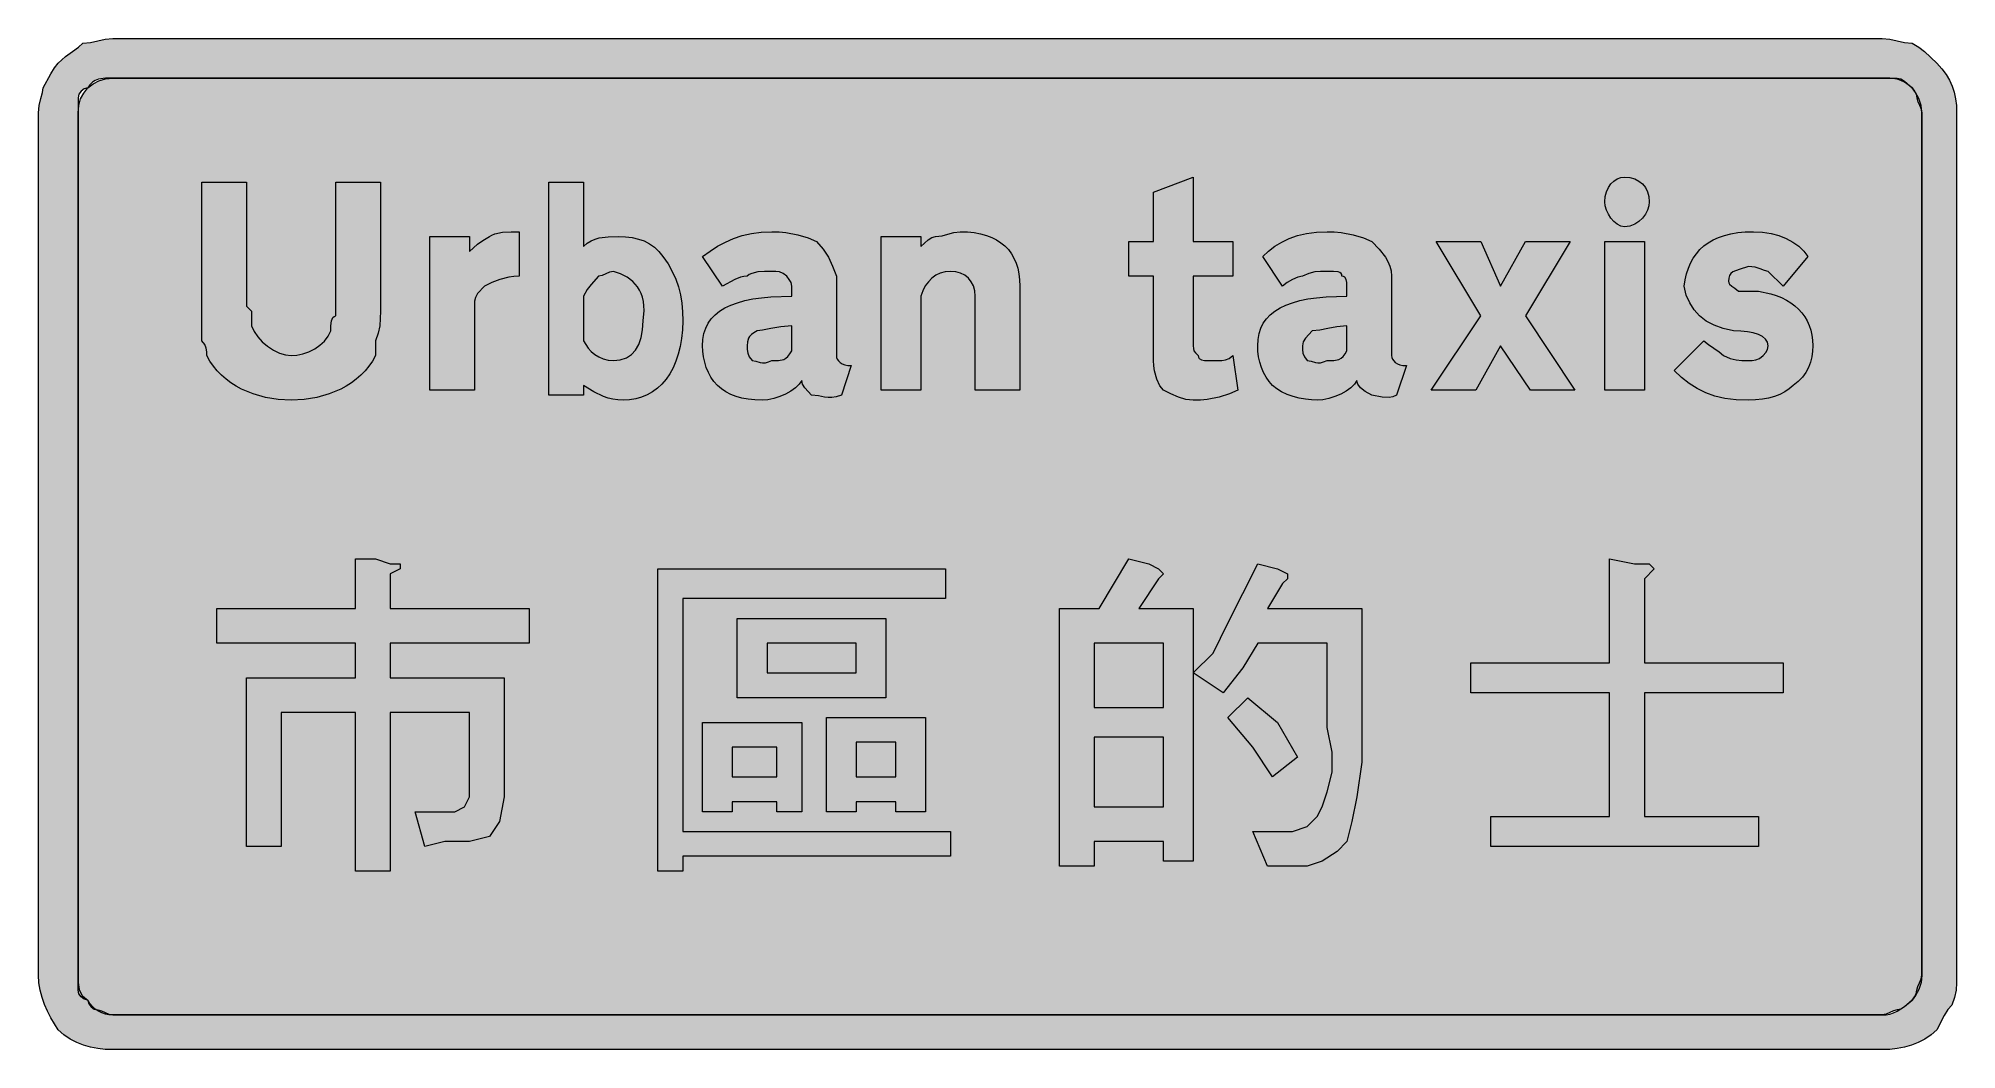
# Model space of a CAD drawing. Header units: metres. Extents: x 51 to 516, y 12 to 257.
import ezdxf

# ---------------------------------------------------------------- set-up
doc = ezdxf.new("R2010")
doc.units = ezdxf.units.M
doc.layers.add('FILL_BLACK_000000', color=7, linetype='Continuous', true_color=0x000000)
doc.layers.add('FILL_WHITE_FFFFFF', color=7, linetype='Continuous', true_color=0xffffff)

msp = doc.modelspace()

# ---------------------------------------------------------------- hatches: boundary and pattern name
at = {"layer": 'FILL_BLACK_000000', "true_color": 0x000000}
h = msp.add_hatch(color=7, dxfattribs=at)
h.dxf.hatch_style = 1
h.paths.add_polyline_path([(501.21, 256.44), (503.01, 256.03), (504.81, 255.84), (506.42, 254.92), (507.81, 253.89), (510.81, 251.04), (512.05, 249.69), (513.08, 248.32), (513.91, 246.93), (514.56, 245.49), (515.04, 244), (515.37, 242.43), (515.55, 240.79), (515.61, 239.04), (515.61, 30.24), (515.59, 28.44), (515.46, 26.64), (515.1, 24.84), (514.41, 23.04), (513.51, 21.93), (512.61, 20.49), (510.81, 17.04), (509.41, 15.8), (507.9, 14.77), (506.32, 13.94), (504.66, 13.29), (502.95, 12.81), (501.19, 12.48), (499.41, 12.3), (497.61, 12.24), (69.21, 12.24), (67.41, 12.3), (65.63, 12.48), (63.87, 12.81), (62.16, 13.29), (60.5, 13.94), (58.92, 14.77), (57.41, 15.8), (56.01, 17.04), (54.25, 19.95), (53.44, 21.53), (52.71, 23.19), (52.1, 24.9), (51.62, 26.66), (51.32, 28.44), (51.21, 30.24), (51.21, 239.04), (51.4, 240.82), (51.81, 242.49), (52.22, 243.93), (52.41, 245.04), (54.21, 248.49), (55.11, 249.93), (56.01, 251.04), (57.79, 252.63), (59.46, 253.89), (60.9, 254.92), (62.01, 255.84), (63.81, 256.03), (65.61, 256.44), (67.41, 256.85), (69.21, 257.04), (497.61, 257.04), (499.41, 256.85), (501.21, 256.44)])
h.paths.add_polyline_path([(67.43, 247.4), (65.76, 247.14), (65, 246.85), (64.32, 246.43), (63.71, 245.83), (63.21, 245.04), (62.33, 244.83), (61.56, 244.29), (61.02, 243.52), (60.81, 242.64), (60.81, 239.04), (60.81, 30.24), (60.85, 28.46), (61.11, 26.79), (61.4, 26.03), (61.82, 25.35), (62.42, 24.74), (63.21, 24.24), (63.42, 23.36), (63.96, 22.59), (64.73, 22.05), (65.61, 21.84), (66.51, 21.65), (67.41, 21.24), (68.31, 20.83), (69.21, 20.64), (497.61, 20.64), (498.51, 20.7), (499.41, 20.86), (500.31, 21.15), (501.21, 21.54), (503.01, 22.66), (504.81, 24.24), (505.41, 24.99), (505.82, 25.76), (506.01, 26.64), (506.2, 27.54), (506.61, 28.44), (507.02, 29.34), (507.21, 30.24), (507.21, 239.04), (507, 240.82), (506.46, 242.49), (505.69, 243.93), (504.81, 245.04), (503.91, 245.83), (503.01, 246.43), (502.11, 246.85), (501.21, 247.14), (499.41, 247.4), (497.61, 247.44), (69.21, 247.44), (67.43, 247.4)], flags=16)
h = msp.add_hatch(color=7, dxfattribs=at)
h.dxf.hatch_style = 1
h.paths.add_polyline_path([(340.41, 207.84), (340.41, 199.44), (330.81, 199.44), (330.81, 182.64), (330.83, 181.93), (330.96, 181.44), (331.32, 180.95), (332.01, 180.24), (332.06, 179.84), (332.22, 179.55), (332.76, 179.19), (333.53, 179.06), (334.41, 179.04), (336.81, 179.04), (337.71, 179.06), (338.61, 179.19), (339.51, 179.55), (340.41, 180.24), (341.61, 171.84), (339.58, 170.96), (337.11, 170.19), (334.18, 169.65), (332.55, 169.49), (330.81, 169.44), (329.01, 169.65), (327.21, 170.19), (325.41, 170.96), (323.61, 171.84), (322.73, 172.96), (321.96, 174.54), (321.42, 176.56), (321.26, 177.75), (321.21, 179.04), (321.21, 199.44), (315.21, 199.44), (315.21, 207.84), (321.21, 207.84), (321.21, 219.84), (330.81, 223.44), (330.81, 207.84), (340.41, 207.84)])
h = msp.add_hatch(color=7, dxfattribs=at)
h.dxf.hatch_style = 1
h.paths.add_polyline_path([(441.1, 216.49), (440.78, 215.49), (440.26, 214.49), (439.56, 213.54), (438.69, 212.71), (437.67, 212.04), (436.5, 211.6), (435.21, 211.44), (434.31, 211.6), (433.45, 212.04), (432.64, 212.71), (431.91, 213.54), (431.3, 214.49), (430.82, 215.49), (430.52, 216.49), (430.41, 217.44), (430.52, 218.73), (430.82, 219.9), (431.3, 220.92), (431.91, 221.79), (432.64, 222.49), (433.45, 223.01), (434.31, 223.33), (435.21, 223.44), (436.5, 223.33), (437.67, 223.01), (438.69, 222.49), (439.56, 221.79), (440.26, 220.92), (440.78, 219.9), (441.1, 218.73), (441.21, 217.44), (441.1, 216.49)])
h = msp.add_hatch(color=7, dxfattribs=at)
h.dxf.hatch_style = 1
h.paths.add_polyline_path([(134.01, 192.24), (134.01, 191.04), (133.99, 189.24), (133.86, 187.44), (133.5, 185.64), (132.81, 183.84), (132.81, 180.24), (132.08, 178.93), (131.24, 177.71), (130.31, 176.57), (129.28, 175.51), (128.18, 174.54), (126.99, 173.66), (125.73, 172.86), (124.41, 172.14), (121.61, 170.96), (118.63, 170.11), (115.55, 169.61), (112.41, 169.44), (109.27, 169.61), (106.18, 170.11), (103.21, 170.96), (100.41, 172.14), (99.09, 172.86), (97.83, 173.66), (96.64, 174.54), (95.53, 175.51), (94.51, 176.57), (93.58, 177.71), (92.74, 178.93), (92.01, 180.24), (91.99, 181.14), (91.86, 182.04), (91.5, 182.94), (90.81, 183.84), (90.81, 189.84), (90.81, 222.24), (101.61, 222.24), (101.61, 192.24), (102.81, 191.04), (102.81, 188.64), (102.81, 187.44), (103.42, 186.1), (104.31, 184.8), (105.43, 183.58), (106.71, 182.49), (108.11, 181.57), (109.56, 180.86), (111.01, 180.4), (112.41, 180.24), (113.81, 180.35), (115.26, 180.67), (116.71, 181.19), (118.11, 181.89), (119.39, 182.76), (120.51, 183.78), (121.4, 184.95), (122.01, 186.24), (122.01, 187.44), (122.16, 188.64), (122.52, 189.46), (122.81, 189.74), (123.21, 189.84), (123.21, 191.04), (123.21, 222.24), (134.01, 222.24), (134.01, 192.24)])
h = msp.add_hatch(color=7, dxfattribs=at)
h.dxf.hatch_style = 1
h.paths.add_polyline_path([(190.3, 169.66), (189.14, 169.95), (188.01, 170.34), (185.72, 171.46), (183.21, 173.04), (183.21, 170.64), (174.81, 170.64), (174.81, 222.24), (183.21, 222.24), (183.21, 206.64), (184.11, 207.43), (185.03, 208.03), (185.97, 208.45), (186.96, 208.74), (189.12, 209), (191.61, 209.04), (193.35, 208.98), (194.98, 208.8), (196.5, 208.47), (197.91, 207.99), (199.2, 207.34), (200.38, 206.51), (201.45, 205.48), (202.41, 204.24), (203.65, 202.44), (204.68, 200.62), (205.51, 198.78), (206.16, 196.89), (206.64, 194.95), (206.97, 192.93), (207.15, 190.84), (207.21, 188.64), (207.14, 186.45), (206.94, 184.37), (206.6, 182.41), (206.14, 180.58), (205.56, 178.87), (204.87, 177.29), (204.07, 175.85), (203.16, 174.54), (202.16, 173.37), (201.06, 172.35), (199.87, 171.48), (198.6, 170.75), (197.26, 170.18), (195.84, 169.77), (194.36, 169.52), (192.81, 169.44), (191.51, 169.5), (190.3, 169.66)])
h.paths.add_polyline_path([(193.56, 179.7), (194.8, 180.5), (195.81, 181.59), (196.6, 182.97), (197.16, 184.61), (197.5, 186.5), (197.61, 188.64), (197.84, 191.17), (197.8, 192.32), (197.67, 193.38), (197.44, 194.37), (197.12, 195.28), (196.73, 196.12), (196.26, 196.89), (195.11, 198.21), (193.73, 199.27), (192.15, 200.08), (190.41, 200.64), (189.51, 200.45), (188.61, 200.04), (187.71, 199.63), (186.81, 199.44), (185.01, 197.49), (184.11, 196.23), (183.21, 194.64), (183.21, 183.84), (183.72, 182.94), (184.33, 182.08), (185.07, 181.27), (185.91, 180.54), (186.87, 179.93), (187.93, 179.45), (189.12, 179.15), (190.41, 179.04), (192.1, 179.21), (193.56, 179.7)], flags=16)
h = msp.add_hatch(color=7, dxfattribs=at)
h.dxf.hatch_style = 1
h.paths.add_polyline_path([(146.01, 209.04), (155.61, 209.04), (155.61, 205.44), (157.56, 207.24), (158.82, 208.14), (160.41, 209.04), (160.97, 209.44), (161.7, 209.73), (163.56, 210.09), (165.64, 210.22), (167.61, 210.24), (167.61, 199.44), (166.31, 199.39), (165.12, 199.23), (162.96, 198.69), (161.03, 197.92), (159.21, 197.04), (157.56, 195.24), (157.02, 194.34), (156.81, 193.44), (156.81, 171.84), (146.01, 171.84), (146.01, 209.04)])
h = msp.add_hatch(color=7, dxfattribs=at)
h.dxf.hatch_style = 1
h.paths.add_polyline_path([(244.37, 170.3), (243.3, 170.13), (242.38, 170.11), (241.56, 170.19), (240.04, 170.47), (238.41, 170.64), (236.76, 172.44), (236.22, 173.34), (236.01, 174.24), (235.4, 173.34), (234.51, 172.48), (233.39, 171.67), (232.11, 170.94), (230.71, 170.33), (229.26, 169.85), (227.81, 169.55), (226.41, 169.44), (224.67, 169.5), (223.03, 169.66), (221.52, 169.95), (220.11, 170.34), (218.82, 170.85), (217.63, 171.46), (216.57, 172.2), (215.61, 173.04), (214.77, 173.99), (214.03, 175.05), (213.42, 176.18), (212.91, 177.39), (212.52, 178.65), (212.23, 179.96), (212.07, 181.29), (212.01, 182.64), (212.09, 184.16), (212.35, 185.57), (212.77, 186.87), (213.36, 188.06), (214.12, 189.15), (215.05, 190.13), (216.14, 191.01), (217.41, 191.79), (218.84, 192.47), (220.45, 193.06), (222.22, 193.55), (224.16, 193.95), (226.27, 194.25), (228.55, 194.47), (233.61, 194.64), (233.61, 197.04), (233.42, 197.92), (233.01, 198.69), (232.41, 199.44), (231.51, 200.13), (230.61, 200.49), (229.71, 200.62), (228.81, 200.64), (227.03, 200.62), (225.36, 200.49), (223.92, 200.13), (223.31, 199.84), (222.81, 199.44), (221.96, 199.39), (221.2, 199.23), (219.81, 198.69), (216.81, 197.04), (212.01, 204.24), (213.81, 205.53), (215.65, 206.7), (217.54, 207.72), (219.51, 208.59), (221.6, 209.29), (223.82, 209.81), (226.22, 210.13), (228.81, 210.24), (230.55, 210.19), (232.18, 210.03), (235.11, 209.49), (237.58, 208.72), (239.61, 207.84), (241.2, 206.02), (242.46, 204.09), (243.49, 201.93), (244.41, 199.44), (244.41, 180.24), (244.47, 179.79), (244.63, 179.36), (244.92, 178.95), (245.31, 178.59), (245.82, 178.28), (246.43, 178.05), (247.17, 177.89), (248.01, 177.84), (245.61, 170.64), (244.37, 170.3)])
h.paths.add_polyline_path([(222.96, 180.84), (223.32, 179.94), (224.01, 179.04), (224.93, 178.87), (225.96, 178.59), (226.55, 178.51), (227.22, 178.53), (227.96, 178.7), (228.81, 179.04), (230.4, 179.08), (231.66, 179.34), (232.2, 179.63), (232.69, 180.05), (233.16, 180.65), (233.61, 181.44), (233.61, 187.44), (230.95, 187.25), (228.51, 186.84), (226.52, 186.43), (225.21, 186.24), (224.42, 185.79), (223.82, 185.34), (223.4, 184.89), (223.11, 184.44), (222.85, 183.54), (222.81, 182.64), (222.83, 181.74), (222.96, 180.84)], flags=16)
h = msp.add_hatch(color=7, dxfattribs=at)
h.dxf.hatch_style = 1
h.paths.add_polyline_path([(278.01, 171.84), (278.01, 193.44), (278.01, 194.64), (277.9, 195.93), (277.58, 197.1), (277.06, 198.12), (276.36, 198.99), (275.49, 199.69), (274.47, 200.21), (273.3, 200.53), (272.01, 200.64), (270.72, 200.53), (269.53, 200.21), (268.47, 199.69), (267.51, 198.99), (266.67, 198.12), (265.93, 197.1), (265.32, 195.93), (264.81, 194.64), (264.81, 171.84), (255.21, 171.84), (255.21, 209.04), (264.81, 209.04), (264.81, 206.64), (266.61, 208.29), (267.51, 208.83), (268.41, 209.04), (270.02, 209.23), (271.41, 209.64), (272.8, 210.05), (274.41, 210.24), (276.15, 210.18), (277.78, 210.02), (279.3, 209.74), (280.71, 209.36), (282, 208.87), (283.18, 208.28), (284.25, 207.58), (285.21, 206.79), (286.05, 205.9), (286.78, 204.91), (287.4, 203.82), (287.91, 202.65), (288.3, 201.38), (288.58, 200.02), (288.75, 198.57), (288.81, 197.04), (288.81, 171.84), (278.01, 171.84)])
h = msp.add_hatch(color=7, dxfattribs=at)
h.dxf.hatch_style = 1
h.paths.add_polyline_path([(379.11, 170.3), (378.23, 170.13), (376.56, 170.19), (374.01, 170.64), (372.43, 171.54), (371.31, 172.44), (370.63, 173.34), (370.47, 173.79), (370.41, 174.24), (369.8, 173.34), (368.91, 172.48), (367.79, 171.67), (366.51, 170.94), (365.11, 170.33), (363.66, 169.85), (362.21, 169.55), (360.81, 169.44), (359.41, 169.5), (357.94, 169.66), (356.44, 169.95), (354.96, 170.34), (353.53, 170.85), (352.2, 171.46), (351.02, 172.2), (350.01, 173.04), (349.17, 173.99), (348.43, 175.05), (347.82, 176.18), (347.31, 177.39), (346.92, 178.65), (346.63, 179.96), (346.47, 181.29), (346.41, 182.64), (346.49, 184.16), (346.75, 185.57), (347.17, 186.87), (347.76, 188.06), (348.52, 189.15), (349.45, 190.13), (350.54, 191.01), (351.81, 191.79), (353.24, 192.47), (354.85, 193.06), (356.62, 193.55), (358.56, 193.95), (360.67, 194.25), (362.95, 194.47), (368.01, 194.64), (368.01, 197.04), (367.99, 197.92), (367.86, 198.69), (367.5, 199.23), (367.21, 199.39), (366.81, 199.44), (366.75, 199.84), (366.58, 200.13), (366.3, 200.35), (365.91, 200.49), (364.78, 200.62), (363.21, 200.64), (361.6, 200.62), (360.21, 200.49), (358.82, 200.13), (357.21, 199.44), (356.12, 199.23), (354.81, 198.69), (353.5, 197.92), (352.41, 197.04), (347.61, 204.24), (349.02, 205.53), (350.55, 206.7), (352.23, 207.72), (354.06, 208.59), (356.06, 209.29), (358.24, 209.81), (360.62, 210.13), (363.21, 210.24), (364.95, 210.19), (366.58, 210.03), (369.51, 209.49), (371.98, 208.72), (374.01, 207.84), (375.77, 206.02), (377.31, 204.09), (377.92, 203.05), (378.4, 201.93), (378.7, 200.74), (378.81, 199.44), (378.81, 180.24), (378.87, 179.79), (379.03, 179.36), (379.32, 178.95), (379.71, 178.59), (380.22, 178.28), (380.83, 178.05), (381.57, 177.89), (382.41, 177.84), (380.01, 170.64), (379.11, 170.3)])
h.paths.add_polyline_path([(357.36, 180.84), (357.72, 179.94), (358.41, 179.04), (359.33, 178.87), (360.36, 178.59), (360.95, 178.51), (361.62, 178.53), (362.36, 178.7), (363.21, 179.04), (364.8, 179.08), (366.06, 179.34), (366.6, 179.63), (367.09, 180.05), (367.56, 180.65), (368.01, 181.44), (368.01, 187.44), (365.52, 187.25), (363.36, 186.84), (361.43, 186.43), (359.61, 186.24), (357.96, 184.44), (357.42, 183.54), (357.21, 182.64), (357.23, 181.74), (357.36, 180.84)], flags=16)
h = msp.add_hatch(color=7, dxfattribs=at)
h.dxf.hatch_style = 1
h.paths.add_polyline_path([(480.75, 181.29), (480.57, 179.96), (480.24, 178.65), (479.76, 177.39), (479.11, 176.18), (478.28, 175.05), (477.25, 173.99), (476.01, 173.04), (475.05, 172.2), (473.98, 171.46), (472.8, 170.85), (471.51, 170.34), (470.1, 169.95), (468.58, 169.66), (466.95, 169.5), (465.21, 169.44), (462.22, 169.55), (459.53, 169.89), (457.09, 170.45), (454.86, 171.24), (452.8, 172.25), (450.87, 173.49), (449.02, 174.95), (447.21, 176.64), (454.41, 183.84), (455.5, 182.94), (456.81, 182.04), (458.12, 181.14), (459.21, 180.24), (460.82, 179.55), (462.21, 179.19), (463.6, 179.06), (465.21, 179.04), (466.11, 179.06), (467.01, 179.19), (467.91, 179.55), (468.81, 180.24), (469.41, 180.99), (469.82, 181.76), (470.01, 182.64), (469.85, 183.48), (469.37, 184.21), (468.62, 184.83), (467.61, 185.34), (466.38, 185.73), (464.95, 186.01), (463.35, 186.18), (461.61, 186.24), (459.08, 186.8), (456.87, 187.59), (454.97, 188.6), (453.36, 189.84), (452.04, 191.3), (450.98, 192.99), (450.17, 194.9), (449.61, 197.04), (449.88, 198.57), (450.23, 200.02), (450.68, 201.38), (451.22, 202.65), (451.86, 203.82), (452.61, 204.91), (453.45, 205.9), (454.41, 206.79), (455.48, 207.58), (456.66, 208.28), (457.97, 208.87), (459.4, 209.36), (460.95, 209.74), (462.64, 210.02), (464.45, 210.18), (466.41, 210.24), (468.6, 210.13), (470.67, 209.81), (472.59, 209.29), (474.36, 208.59), (475.96, 207.72), (477.38, 206.7), (478.6, 205.53), (479.61, 204.24), (473.61, 197.04), (470.01, 200.64), (469.09, 200.83), (468.06, 201.24), (466.8, 201.65), (465.21, 201.84), (462.94, 201.11), (461.46, 200.49), (460.98, 200.12), (460.65, 199.65), (460.47, 199.03), (460.41, 198.24), (460.46, 197.84), (460.62, 197.53), (461.16, 197.04), (461.93, 196.55), (462.81, 195.84), (467.61, 195.84), (470.59, 195.22), (471.95, 194.79), (473.22, 194.28), (474.39, 193.7), (475.48, 193.03), (476.47, 192.3), (477.36, 191.49), (478.15, 190.61), (478.85, 189.66), (479.44, 188.65), (479.93, 187.57), (480.31, 186.43), (480.59, 185.23), (480.75, 183.96), (480.81, 182.64), (480.75, 181.29)])
h = msp.add_hatch(color=7, dxfattribs=at)
h.dxf.hatch_style = 1
h.paths.add_polyline_path([(422.01, 207.84), (411.21, 189.84), (423.21, 171.84), (412.41, 171.84), (405.21, 182.64), (399.21, 171.84), (388.41, 171.84), (400.41, 189.84), (389.61, 207.84), (400.41, 207.84), (405.21, 197.04), (411.21, 207.84), (422.01, 207.84)])
h = msp.add_hatch(color=7, dxfattribs=at)
h.dxf.hatch_style = 1
h.paths.add_polyline_path([(430.41, 171.84), (430.41, 207.84), (440.01, 207.84), (440.01, 171.84), (430.41, 171.84)])
h = msp.add_hatch(color=7, dxfattribs=at)
h.dxf.hatch_style = 1
h.paths.add_polyline_path([(128.01, 119.04), (128.01, 131.04), (132.81, 131.04), (136.41, 129.84), (138.81, 129.84), (138.81, 128.64), (136.41, 127.44), (136.41, 119.04), (170.01, 119.04), (170.01, 110.64), (136.41, 110.64), (136.41, 102.24), (164.01, 102.24), (164.01, 73.44), (162.81, 67.44), (160.41, 63.84), (155.61, 62.64), (149.61, 62.64), (144.81, 61.44), (142.41, 69.84), (149.61, 69.84), (152.01, 69.84), (154.41, 71.04), (155.61, 73.44), (155.61, 75.84), (155.61, 93.84), (136.41, 93.84), (136.41, 55.44), (128.01, 55.44), (128.01, 93.84), (110.01, 93.84), (110.01, 61.44), (101.61, 61.44), (101.61, 102.24), (128.01, 102.24), (128.01, 110.64), (94.41, 110.64), (94.41, 119.04), (128.01, 119.04)])
h = msp.add_hatch(color=7, dxfattribs=at)
h.dxf.hatch_style = 1
h.paths.add_polyline_path([(323.61, 127.44), (322.41, 126.24), (317.61, 119.04), (330.81, 119.04), (330.81, 57.84), (323.61, 57.84), (323.61, 62.64), (306.81, 62.64), (306.81, 56.64), (298.41, 56.64), (298.41, 119.04), (308.01, 119.04), (315.21, 131.04), (320.01, 129.84), (322.41, 128.64), (323.61, 127.44)])
h.paths.add_polyline_path([(306.81, 110.64), (306.81, 95.04), (323.61, 95.04), (323.61, 110.64), (306.81, 110.64)], flags=16)
h.paths.add_polyline_path([(323.61, 87.84), (306.81, 87.84), (306.81, 71.04), (323.61, 71.04), (323.61, 87.84)], flags=16)
h = msp.add_hatch(color=7, dxfattribs=at)
h.dxf.hatch_style = 1
h.paths.add_polyline_path([(441.21, 129.84), (442.41, 128.64), (440.01, 126.24), (440.01, 105.84), (473.61, 105.84), (473.61, 98.64), (440.01, 98.64), (440.01, 68.64), (467.61, 68.64), (467.61, 61.44), (402.81, 61.44), (402.81, 68.64), (431.61, 68.64), (431.61, 98.64), (398.01, 98.64), (398.01, 105.84), (431.61, 105.84), (431.61, 131.04), (437.61, 129.84), (441.21, 129.84)])
h = msp.add_hatch(color=7, dxfattribs=at)
h.dxf.hatch_style = 1
h.paths.add_polyline_path([(270.81, 128.64), (270.81, 121.44), (207.21, 121.44), (207.21, 65.04), (272.01, 65.04), (272.01, 59.04), (207.21, 59.04), (207.21, 55.44), (201.21, 55.44), (201.21, 128.64), (270.81, 128.64)])
h = msp.add_hatch(color=7, dxfattribs=at)
h.dxf.hatch_style = 1
h.paths.add_polyline_path([(353.61, 127.44), (353.61, 126.24), (352.41, 125.04), (348.81, 119.04), (371.61, 119.04), (371.61, 90.24), (371.61, 81.84), (370.41, 73.44), (369.21, 67.44), (368.01, 62.64), (365.61, 60.24), (362.01, 57.84), (358.41, 56.64), (353.61, 56.64), (348.81, 56.64), (345.21, 65.04), (352.41, 65.04), (354.81, 65.04), (358.41, 66.24), (360.81, 68.64), (362.01, 71.04), (363.21, 74.64), (364.41, 79.44), (364.41, 84.24), (363.21, 90.24), (363.21, 110.64), (346.41, 110.64), (342.81, 104.64), (338.01, 98.64), (330.81, 103.44), (335.61, 108.24), (339.21, 115.44), (342.81, 122.64), (346.41, 129.84), (351.21, 128.64), (353.61, 127.44)])
h = msp.add_hatch(color=7, dxfattribs=at)
h.dxf.hatch_style = 1
h.paths.add_polyline_path([(256.41, 97.44), (220.41, 97.44), (220.41, 116.64), (256.41, 116.64), (256.41, 97.44)])
h.paths.add_polyline_path([(249.21, 110.64), (227.61, 110.64), (227.61, 103.44), (249.21, 103.44), (249.21, 110.64)], flags=16)
h = msp.add_hatch(color=7, dxfattribs=at)
h.dxf.hatch_style = 1
h.paths.add_polyline_path([(351.21, 91.44), (356.01, 83.04), (350.01, 78.24), (345.21, 85.44), (339.21, 92.64), (344.01, 97.44), (351.21, 91.44)])
h = msp.add_hatch(color=7, dxfattribs=at)
h.dxf.hatch_style = 1
h.paths.add_polyline_path([(236.01, 69.84), (230.01, 69.84), (230.01, 72.24), (219.21, 72.24), (219.21, 69.84), (212.01, 69.84), (212.01, 91.44), (236.01, 91.44), (236.01, 69.84)])
h.paths.add_polyline_path([(230.01, 85.44), (219.21, 85.44), (219.21, 78.24), (230.01, 78.24), (230.01, 85.44)], flags=16)
h = msp.add_hatch(color=7, dxfattribs=at)
h.dxf.hatch_style = 1
h.paths.add_polyline_path([(266.01, 69.84), (258.81, 69.84), (258.81, 72.24), (249.21, 72.24), (249.21, 69.84), (242.01, 69.84), (242.01, 92.64), (266.01, 92.64), (266.01, 69.84)])
h.paths.add_polyline_path([(258.81, 86.64), (249.21, 86.64), (249.21, 78.24), (258.81, 78.24), (258.81, 86.64)], flags=16)
at = {"layer": 'FILL_WHITE_FFFFFF', "true_color": 0xffffff}
h = msp.add_hatch(color=7, dxfattribs=at)
h.dxf.hatch_style = 1
h.paths.add_polyline_path([(497.61, 247.44), (501.21, 247.44), (502.11, 247.23), (503.01, 246.69), (504.81, 245.04), (505.41, 244.29), (505.82, 243.52), (506.01, 242.64), (506.2, 241.74), (506.61, 240.84), (507.02, 239.94), (507.21, 239.04), (507.21, 30.24), (507, 28.46), (506.46, 26.79), (505.69, 25.35), (504.81, 24.24), (503.01, 22.59), (502.11, 22.05), (501.21, 21.84), (500.31, 21.65), (499.41, 21.24), (498.51, 20.83), (497.61, 20.64), (69.21, 20.64), (68.31, 20.7), (67.43, 20.86), (66.57, 21.15), (65.76, 21.54), (65, 22.05), (64.32, 22.66), (63.71, 23.4), (63.21, 24.24), (62.33, 24.45), (61.56, 24.99), (61.02, 25.76), (60.81, 26.64), (60.81, 30.24), (60.81, 239.04), (60.97, 240.78), (61.45, 242.38), (62.2, 243.81), (63.21, 245.04), (64.44, 246.05), (65.87, 246.8), (67.47, 247.28), (69.21, 247.44), (497.61, 247.44)])

# ---------------------------------------------------------------- linework, layer by layer
at = {"layer": 'FILL_BLACK_000000', "lineweight": 0, "true_color": 0x000000}
for points in [[(501.21, 256.44), (503.01, 256.03), (504.81, 255.84), (506.42, 254.92), (507.81, 253.89), (510.81, 251.04), (512.05, 249.69), (513.08, 248.32), (513.91, 246.93), (514.56, 245.49), (515.04, 244), (515.37, 242.43), (515.55, 240.79), (515.61, 239.04), (515.61, 30.24), (515.59, 28.44), (515.46, 26.64), (515.1, 24.84), (514.41, 23.04), (513.51, 21.93), (512.61, 20.49), (510.81, 17.04), (509.41, 15.8), (507.9, 14.77), (506.32, 13.94), (504.66, 13.29), (502.95, 12.81), (501.19, 12.48), (499.41, 12.3), (497.61, 12.24), (69.21, 12.24), (67.41, 12.3), (65.63, 12.48), (63.87, 12.81), (62.16, 13.29), (60.5, 13.94), (58.92, 14.77), (57.41, 15.8), (56.01, 17.04), (54.25, 19.95), (53.44, 21.53), (52.71, 23.19), (52.1, 24.9), (51.62, 26.66), (51.32, 28.44), (51.21, 30.24), (51.21, 239.04), (51.4, 240.82), (51.81, 242.49), (52.22, 243.93), (52.41, 245.04), (54.21, 248.49), (55.11, 249.93), (56.01, 251.04), (57.79, 252.63), (59.46, 253.89), (60.9, 254.92), (62.01, 255.84), (63.81, 256.03), (65.61, 256.44), (67.41, 256.85), (69.21, 257.04), (497.61, 257.04), (499.41, 256.85)], [(67.43, 247.4), (65.76, 247.14), (65, 246.85), (64.32, 246.43), (63.71, 245.83), (63.21, 245.04), (62.33, 244.83), (61.56, 244.29), (61.02, 243.52), (60.81, 242.64), (60.81, 239.04), (60.81, 30.24), (60.85, 28.46), (61.11, 26.79), (61.4, 26.03), (61.82, 25.35), (62.42, 24.74), (63.21, 24.24), (63.42, 23.36), (63.96, 22.59), (64.73, 22.05), (65.61, 21.84), (66.51, 21.65), (67.41, 21.24), (68.31, 20.83), (69.21, 20.64), (497.61, 20.64), (498.51, 20.7), (499.41, 20.86), (500.31, 21.15), (501.21, 21.54), (503.01, 22.66), (504.81, 24.24), (505.41, 24.99), (505.82, 25.76), (506.01, 26.64), (506.2, 27.54), (506.61, 28.44), (507.02, 29.34), (507.21, 30.24), (507.21, 239.04), (507, 240.82), (506.46, 242.49), (505.69, 243.93), (504.81, 245.04), (503.91, 245.83), (503.01, 246.43), (502.11, 246.85), (501.21, 247.14), (499.41, 247.4), (497.61, 247.44), (69.21, 247.44)], [(340.41, 207.84), (340.41, 199.44), (330.81, 199.44), (330.81, 182.64), (330.83, 181.93), (330.96, 181.44), (331.32, 180.95), (332.01, 180.24), (332.06, 179.84), (332.22, 179.55), (332.76, 179.19), (333.53, 179.06), (334.41, 179.04), (336.81, 179.04), (337.71, 179.06), (338.61, 179.19), (339.51, 179.55), (340.41, 180.24), (341.61, 171.84), (339.58, 170.96), (337.11, 170.19), (334.18, 169.65), (332.55, 169.49), (330.81, 169.44), (329.01, 169.65), (327.21, 170.19), (325.41, 170.96), (323.61, 171.84), (322.73, 172.96), (321.96, 174.54), (321.42, 176.56), (321.26, 177.75), (321.21, 179.04), (321.21, 199.44), (315.21, 199.44), (315.21, 207.84), (321.21, 207.84), (321.21, 219.84), (330.81, 223.44), (330.81, 207.84)], [(441.1, 216.49), (440.78, 215.49), (440.26, 214.49), (439.56, 213.54), (438.69, 212.71), (437.67, 212.04), (436.5, 211.6), (435.21, 211.44), (434.31, 211.6), (433.45, 212.04), (432.64, 212.71), (431.91, 213.54), (431.3, 214.49), (430.82, 215.49), (430.52, 216.49), (430.41, 217.44), (430.52, 218.73), (430.82, 219.9), (431.3, 220.92), (431.91, 221.79), (432.64, 222.49), (433.45, 223.01), (434.31, 223.33), (435.21, 223.44), (436.5, 223.33), (437.67, 223.01), (438.69, 222.49), (439.56, 221.79), (440.26, 220.92), (440.78, 219.9), (441.1, 218.73), (441.21, 217.44)], [(134.01, 192.24), (134.01, 191.04), (133.99, 189.24), (133.86, 187.44), (133.5, 185.64), (132.81, 183.84), (132.81, 180.24), (132.08, 178.93), (131.24, 177.71), (130.31, 176.57), (129.28, 175.51), (128.18, 174.54), (126.99, 173.66), (125.73, 172.86), (124.41, 172.14), (121.61, 170.96), (118.63, 170.11), (115.55, 169.61), (112.41, 169.44), (109.27, 169.61), (106.18, 170.11), (103.21, 170.96), (100.41, 172.14), (99.09, 172.86), (97.83, 173.66), (96.64, 174.54), (95.53, 175.51), (94.51, 176.57), (93.58, 177.71), (92.74, 178.93), (92.01, 180.24), (91.99, 181.14), (91.86, 182.04), (91.5, 182.94), (90.81, 183.84), (90.81, 189.84), (90.81, 222.24), (101.61, 222.24), (101.61, 192.24), (102.81, 191.04), (102.81, 188.64), (102.81, 187.44), (103.42, 186.1), (104.31, 184.8), (105.43, 183.58), (106.71, 182.49), (108.11, 181.57), (109.56, 180.86), (111.01, 180.4), (112.41, 180.24), (113.81, 180.35), (115.26, 180.67), (116.71, 181.19), (118.11, 181.89), (119.39, 182.76), (120.51, 183.78), (121.4, 184.95), (122.01, 186.24), (122.01, 187.44), (122.16, 188.64), (122.52, 189.46), (122.81, 189.74), (123.21, 189.84), (123.21, 191.04), (123.21, 222.24), (134.01, 222.24)], [(190.3, 169.66), (189.14, 169.95), (188.01, 170.34), (185.72, 171.46), (183.21, 173.04), (183.21, 170.64), (174.81, 170.64), (174.81, 222.24), (183.21, 222.24), (183.21, 206.64), (184.11, 207.43), (185.03, 208.03), (185.97, 208.45), (186.96, 208.74), (189.12, 209), (191.61, 209.04), (193.35, 208.98), (194.98, 208.8), (196.5, 208.47), (197.91, 207.99), (199.2, 207.34), (200.38, 206.51), (201.45, 205.48), (202.41, 204.24), (203.65, 202.44), (204.68, 200.62), (205.51, 198.78), (206.16, 196.89), (206.64, 194.95), (206.97, 192.93), (207.15, 190.84), (207.21, 188.64), (207.14, 186.45), (206.94, 184.37), (206.6, 182.41), (206.14, 180.58), (205.56, 178.87), (204.87, 177.29), (204.07, 175.85), (203.16, 174.54), (202.16, 173.37), (201.06, 172.35), (199.87, 171.48), (198.6, 170.75), (197.26, 170.18), (195.84, 169.77), (194.36, 169.52), (192.81, 169.44), (191.51, 169.5)], [(146.01, 209.04), (155.61, 209.04), (155.61, 205.44), (157.56, 207.24), (158.82, 208.14), (160.41, 209.04), (160.97, 209.44), (161.7, 209.73), (163.56, 210.09), (165.64, 210.22), (167.61, 210.24), (167.61, 199.44), (166.31, 199.39), (165.12, 199.23), (162.96, 198.69), (161.03, 197.92), (159.21, 197.04), (157.56, 195.24), (157.02, 194.34), (156.81, 193.44), (156.81, 171.84), (146.01, 171.84)], [(244.37, 170.3), (243.3, 170.13), (242.38, 170.11), (241.56, 170.19), (240.04, 170.47), (238.41, 170.64), (236.76, 172.44), (236.22, 173.34), (236.01, 174.24), (235.4, 173.34), (234.51, 172.48), (233.39, 171.67), (232.11, 170.94), (230.71, 170.33), (229.26, 169.85), (227.81, 169.55), (226.41, 169.44), (224.67, 169.5), (223.03, 169.66), (221.52, 169.95), (220.11, 170.34), (218.82, 170.85), (217.63, 171.46), (216.57, 172.2), (215.61, 173.04), (214.77, 173.99), (214.03, 175.05), (213.42, 176.18), (212.91, 177.39), (212.52, 178.65), (212.23, 179.96), (212.07, 181.29), (212.01, 182.64), (212.09, 184.16), (212.35, 185.57), (212.77, 186.87), (213.36, 188.06), (214.12, 189.15), (215.05, 190.13), (216.14, 191.01), (217.41, 191.79), (218.84, 192.47), (220.45, 193.06), (222.22, 193.55), (224.16, 193.95), (226.27, 194.25), (228.55, 194.47), (233.61, 194.64), (233.61, 197.04), (233.42, 197.92), (233.01, 198.69), (232.41, 199.44), (231.51, 200.13), (230.61, 200.49), (229.71, 200.62), (228.81, 200.64), (227.03, 200.62), (225.36, 200.49), (223.92, 200.13), (223.31, 199.84), (222.81, 199.44), (221.96, 199.39), (221.2, 199.23), (219.81, 198.69), (216.81, 197.04), (212.01, 204.24), (213.81, 205.53), (215.65, 206.7), (217.54, 207.72), (219.51, 208.59), (221.6, 209.29), (223.82, 209.81), (226.22, 210.13), (228.81, 210.24), (230.55, 210.19), (232.18, 210.03), (235.11, 209.49), (237.58, 208.72), (239.61, 207.84), (241.2, 206.02), (242.46, 204.09), (243.49, 201.93), (244.41, 199.44), (244.41, 180.24), (244.47, 179.79), (244.63, 179.36), (244.92, 178.95), (245.31, 178.59), (245.82, 178.28), (246.43, 178.05), (247.17, 177.89), (248.01, 177.84), (245.61, 170.64)], [(278.01, 171.84), (278.01, 193.44), (278.01, 194.64), (277.9, 195.93), (277.58, 197.1), (277.06, 198.12), (276.36, 198.99), (275.49, 199.69), (274.47, 200.21), (273.3, 200.53), (272.01, 200.64), (270.72, 200.53), (269.53, 200.21), (268.47, 199.69), (267.51, 198.99), (266.67, 198.12), (265.93, 197.1), (265.32, 195.93), (264.81, 194.64), (264.81, 171.84), (255.21, 171.84), (255.21, 209.04), (264.81, 209.04), (264.81, 206.64), (266.61, 208.29), (267.51, 208.83), (268.41, 209.04), (270.02, 209.23), (271.41, 209.64), (272.8, 210.05), (274.41, 210.24), (276.15, 210.18), (277.78, 210.02), (279.3, 209.74), (280.71, 209.36), (282, 208.87), (283.18, 208.28), (284.25, 207.58), (285.21, 206.79), (286.05, 205.9), (286.78, 204.91), (287.4, 203.82), (287.91, 202.65), (288.3, 201.38), (288.58, 200.02), (288.75, 198.57), (288.81, 197.04), (288.81, 171.84)], [(379.11, 170.3), (378.23, 170.13), (376.56, 170.19), (374.01, 170.64), (372.43, 171.54), (371.31, 172.44), (370.63, 173.34), (370.47, 173.79), (370.41, 174.24), (369.8, 173.34), (368.91, 172.48), (367.79, 171.67), (366.51, 170.94), (365.11, 170.33), (363.66, 169.85), (362.21, 169.55), (360.81, 169.44), (359.41, 169.5), (357.94, 169.66), (356.44, 169.95), (354.96, 170.34), (353.53, 170.85), (352.2, 171.46), (351.02, 172.2), (350.01, 173.04), (349.17, 173.99), (348.43, 175.05), (347.82, 176.18), (347.31, 177.39), (346.92, 178.65), (346.63, 179.96), (346.47, 181.29), (346.41, 182.64), (346.49, 184.16), (346.75, 185.57), (347.17, 186.87), (347.76, 188.06), (348.52, 189.15), (349.45, 190.13), (350.54, 191.01), (351.81, 191.79), (353.24, 192.47), (354.85, 193.06), (356.62, 193.55), (358.56, 193.95), (360.67, 194.25), (362.95, 194.47), (368.01, 194.64), (368.01, 197.04), (367.99, 197.92), (367.86, 198.69), (367.5, 199.23), (367.21, 199.39), (366.81, 199.44), (366.75, 199.84), (366.58, 200.13), (366.3, 200.35), (365.91, 200.49), (364.78, 200.62), (363.21, 200.64), (361.6, 200.62), (360.21, 200.49), (358.82, 200.13), (357.21, 199.44), (356.12, 199.23), (354.81, 198.69), (353.5, 197.92), (352.41, 197.04), (347.61, 204.24), (349.02, 205.53), (350.55, 206.7), (352.23, 207.72), (354.06, 208.59), (356.06, 209.29), (358.24, 209.81), (360.62, 210.13), (363.21, 210.24), (364.95, 210.19), (366.58, 210.03), (369.51, 209.49), (371.98, 208.72), (374.01, 207.84), (375.77, 206.02), (377.31, 204.09), (377.92, 203.05), (378.4, 201.93), (378.7, 200.74), (378.81, 199.44), (378.81, 180.24), (378.87, 179.79), (379.03, 179.36), (379.32, 178.95), (379.71, 178.59), (380.22, 178.28), (380.83, 178.05), (381.57, 177.89), (382.41, 177.84), (380.01, 170.64)], [(480.75, 181.29), (480.57, 179.96), (480.24, 178.65), (479.76, 177.39), (479.11, 176.18), (478.28, 175.05), (477.25, 173.99), (476.01, 173.04), (475.05, 172.2), (473.98, 171.46), (472.8, 170.85), (471.51, 170.34), (470.1, 169.95), (468.58, 169.66), (466.95, 169.5), (465.21, 169.44), (462.22, 169.55), (459.53, 169.89), (457.09, 170.45), (454.86, 171.24), (452.8, 172.25), (450.87, 173.49), (449.02, 174.95), (447.21, 176.64), (454.41, 183.84), (455.5, 182.94), (456.81, 182.04), (458.12, 181.14), (459.21, 180.24), (460.82, 179.55), (462.21, 179.19), (463.6, 179.06), (465.21, 179.04), (466.11, 179.06), (467.01, 179.19), (467.91, 179.55), (468.81, 180.24), (469.41, 180.99), (469.82, 181.76), (470.01, 182.64), (469.85, 183.48), (469.37, 184.21), (468.62, 184.83), (467.61, 185.34), (466.38, 185.73), (464.95, 186.01), (463.35, 186.18), (461.61, 186.24), (459.08, 186.8), (456.87, 187.59), (454.97, 188.6), (453.36, 189.84), (452.04, 191.3), (450.98, 192.99), (450.17, 194.9), (449.61, 197.04), (449.88, 198.57), (450.23, 200.02), (450.68, 201.38), (451.22, 202.65), (451.86, 203.82), (452.61, 204.91), (453.45, 205.9), (454.41, 206.79), (455.48, 207.58), (456.66, 208.28), (457.97, 208.87), (459.4, 209.36), (460.95, 209.74), (462.64, 210.02), (464.45, 210.18), (466.41, 210.24), (468.6, 210.13), (470.67, 209.81), (472.59, 209.29), (474.36, 208.59), (475.96, 207.72), (477.38, 206.7), (478.6, 205.53), (479.61, 204.24), (473.61, 197.04), (470.01, 200.64), (469.09, 200.83), (468.06, 201.24), (466.8, 201.65), (465.21, 201.84), (462.94, 201.11), (461.46, 200.49), (460.98, 200.12), (460.65, 199.65), (460.47, 199.03), (460.41, 198.24), (460.46, 197.84), (460.62, 197.53), (461.16, 197.04), (461.93, 196.55), (462.81, 195.84), (467.61, 195.84), (470.59, 195.22), (471.95, 194.79), (473.22, 194.28), (474.39, 193.7), (475.48, 193.03), (476.47, 192.3), (477.36, 191.49), (478.15, 190.61), (478.85, 189.66), (479.44, 188.65), (479.93, 187.57), (480.31, 186.43), (480.59, 185.23), (480.75, 183.96), (480.81, 182.64)], [(422.01, 207.84), (411.21, 189.84), (423.21, 171.84), (412.41, 171.84), (405.21, 182.64), (399.21, 171.84), (388.41, 171.84), (400.41, 189.84), (389.61, 207.84), (400.41, 207.84), (405.21, 197.04), (411.21, 207.84)], [(430.41, 171.84), (430.41, 207.84), (440.01, 207.84), (440.01, 171.84)], [(193.56, 179.7), (194.8, 180.5), (195.81, 181.59), (196.6, 182.97), (197.16, 184.61), (197.5, 186.5), (197.61, 188.64), (197.84, 191.17), (197.8, 192.32), (197.67, 193.38), (197.44, 194.37), (197.12, 195.28), (196.73, 196.12), (196.26, 196.89), (195.11, 198.21), (193.73, 199.27), (192.15, 200.08), (190.41, 200.64), (189.51, 200.45), (188.61, 200.04), (187.71, 199.63), (186.81, 199.44), (185.01, 197.49), (184.11, 196.23), (183.21, 194.64), (183.21, 183.84), (183.72, 182.94), (184.33, 182.08), (185.07, 181.27), (185.91, 180.54), (186.87, 179.93), (187.93, 179.45), (189.12, 179.15), (190.41, 179.04), (192.1, 179.21)], [(222.96, 180.84), (223.32, 179.94), (224.01, 179.04), (224.93, 178.87), (225.96, 178.59), (226.55, 178.51), (227.22, 178.53), (227.96, 178.7), (228.81, 179.04), (230.4, 179.08), (231.66, 179.34), (232.2, 179.63), (232.69, 180.05), (233.16, 180.65), (233.61, 181.44), (233.61, 187.44), (230.95, 187.25), (228.51, 186.84), (226.52, 186.43), (225.21, 186.24), (224.42, 185.79), (223.82, 185.34), (223.4, 184.89), (223.11, 184.44), (222.85, 183.54), (222.81, 182.64), (222.83, 181.74)], [(357.36, 180.84), (357.72, 179.94), (358.41, 179.04), (359.33, 178.87), (360.36, 178.59), (360.95, 178.51), (361.62, 178.53), (362.36, 178.7), (363.21, 179.04), (364.8, 179.08), (366.06, 179.34), (366.6, 179.63), (367.09, 180.05), (367.56, 180.65), (368.01, 181.44), (368.01, 187.44), (365.52, 187.25), (363.36, 186.84), (361.43, 186.43), (359.61, 186.24), (357.96, 184.44), (357.42, 183.54), (357.21, 182.64), (357.23, 181.74)], [(128.01, 119.04), (128.01, 131.04), (132.81, 131.04), (136.41, 129.84), (138.81, 129.84), (138.81, 128.64), (136.41, 127.44), (136.41, 119.04), (170.01, 119.04), (170.01, 110.64), (136.41, 110.64), (136.41, 102.24), (164.01, 102.24), (164.01, 73.44), (162.81, 67.44), (160.41, 63.84), (155.61, 62.64), (149.61, 62.64), (144.81, 61.44), (142.41, 69.84), (149.61, 69.84), (152.01, 69.84), (154.41, 71.04), (155.61, 73.44), (155.61, 75.84), (155.61, 93.84), (136.41, 93.84), (136.41, 55.44), (128.01, 55.44), (128.01, 93.84), (110.01, 93.84), (110.01, 61.44), (101.61, 61.44), (101.61, 102.24), (128.01, 102.24), (128.01, 110.64), (94.41, 110.64), (94.41, 119.04)], [(323.61, 127.44), (322.41, 126.24), (317.61, 119.04), (330.81, 119.04), (330.81, 57.84), (323.61, 57.84), (323.61, 62.64), (306.81, 62.64), (306.81, 56.64), (298.41, 56.64), (298.41, 119.04), (308.01, 119.04), (315.21, 131.04), (320.01, 129.84), (322.41, 128.64)], [(441.21, 129.84), (442.41, 128.64), (440.01, 126.24), (440.01, 105.84), (473.61, 105.84), (473.61, 98.64), (440.01, 98.64), (440.01, 68.64), (467.61, 68.64), (467.61, 61.44), (402.81, 61.44), (402.81, 68.64), (431.61, 68.64), (431.61, 98.64), (398.01, 98.64), (398.01, 105.84), (431.61, 105.84), (431.61, 131.04), (437.61, 129.84)], [(270.81, 128.64), (270.81, 121.44), (207.21, 121.44), (207.21, 65.04), (272.01, 65.04), (272.01, 59.04), (207.21, 59.04), (207.21, 55.44), (201.21, 55.44), (201.21, 128.64)], [(353.61, 127.44), (353.61, 126.24), (352.41, 125.04), (348.81, 119.04), (371.61, 119.04), (371.61, 90.24), (371.61, 81.84), (370.41, 73.44), (369.21, 67.44), (368.01, 62.64), (365.61, 60.24), (362.01, 57.84), (358.41, 56.64), (353.61, 56.64), (348.81, 56.64), (345.21, 65.04), (352.41, 65.04), (354.81, 65.04), (358.41, 66.24), (360.81, 68.64), (362.01, 71.04), (363.21, 74.64), (364.41, 79.44), (364.41, 84.24), (363.21, 90.24), (363.21, 110.64), (346.41, 110.64), (342.81, 104.64), (338.01, 98.64), (330.81, 103.44), (335.61, 108.24), (339.21, 115.44), (342.81, 122.64), (346.41, 129.84), (351.21, 128.64)], [(256.41, 97.44), (220.41, 97.44), (220.41, 116.64), (256.41, 116.64)], [(249.21, 110.64), (227.61, 110.64), (227.61, 103.44), (249.21, 103.44)], [(306.81, 110.64), (306.81, 95.04), (323.61, 95.04), (323.61, 110.64)], [(351.21, 91.44), (356.01, 83.04), (350.01, 78.24), (345.21, 85.44), (339.21, 92.64), (344.01, 97.44)], [(236.01, 69.84), (230.01, 69.84), (230.01, 72.24), (219.21, 72.24), (219.21, 69.84), (212.01, 69.84), (212.01, 91.44), (236.01, 91.44)], [(266.01, 69.84), (258.81, 69.84), (258.81, 72.24), (249.21, 72.24), (249.21, 69.84), (242.01, 69.84), (242.01, 92.64), (266.01, 92.64)], [(230.01, 85.44), (219.21, 85.44), (219.21, 78.24), (230.01, 78.24)], [(258.81, 86.64), (249.21, 86.64), (249.21, 78.24), (258.81, 78.24)], [(323.61, 87.84), (306.81, 87.84), (306.81, 71.04), (323.61, 71.04)]]:
    msp.add_lwpolyline(points, close=True, dxfattribs=at)
at = {"layer": 'FILL_WHITE_FFFFFF', "lineweight": 0, "true_color": 0xffffff}
msp.add_lwpolyline([(497.61, 247.44), (501.21, 247.44), (502.11, 247.23), (503.01, 246.69), (504.81, 245.04), (505.41, 244.29), (505.82, 243.52), (506.01, 242.64), (506.2, 241.74), (506.61, 240.84), (507.02, 239.94), (507.21, 239.04), (507.21, 30.24), (507, 28.46), (506.46, 26.79), (505.69, 25.35), (504.81, 24.24), (503.01, 22.59), (502.11, 22.05), (501.21, 21.84), (500.31, 21.65), (499.41, 21.24), (498.51, 20.83), (497.61, 20.64), (69.21, 20.64), (68.31, 20.7), (67.43, 20.86), (66.57, 21.15), (65.76, 21.54), (65, 22.05), (64.32, 22.66), (63.71, 23.4), (63.21, 24.24), (62.33, 24.45), (61.56, 24.99), (61.02, 25.76), (60.81, 26.64), (60.81, 30.24), (60.81, 239.04), (60.97, 240.78), (61.45, 242.38), (62.2, 243.81), (63.21, 245.04), (64.44, 246.05), (65.87, 246.8), (67.47, 247.28), (69.21, 247.44)], close=True, dxfattribs=at)

doc.saveas('drawing.dxf')
